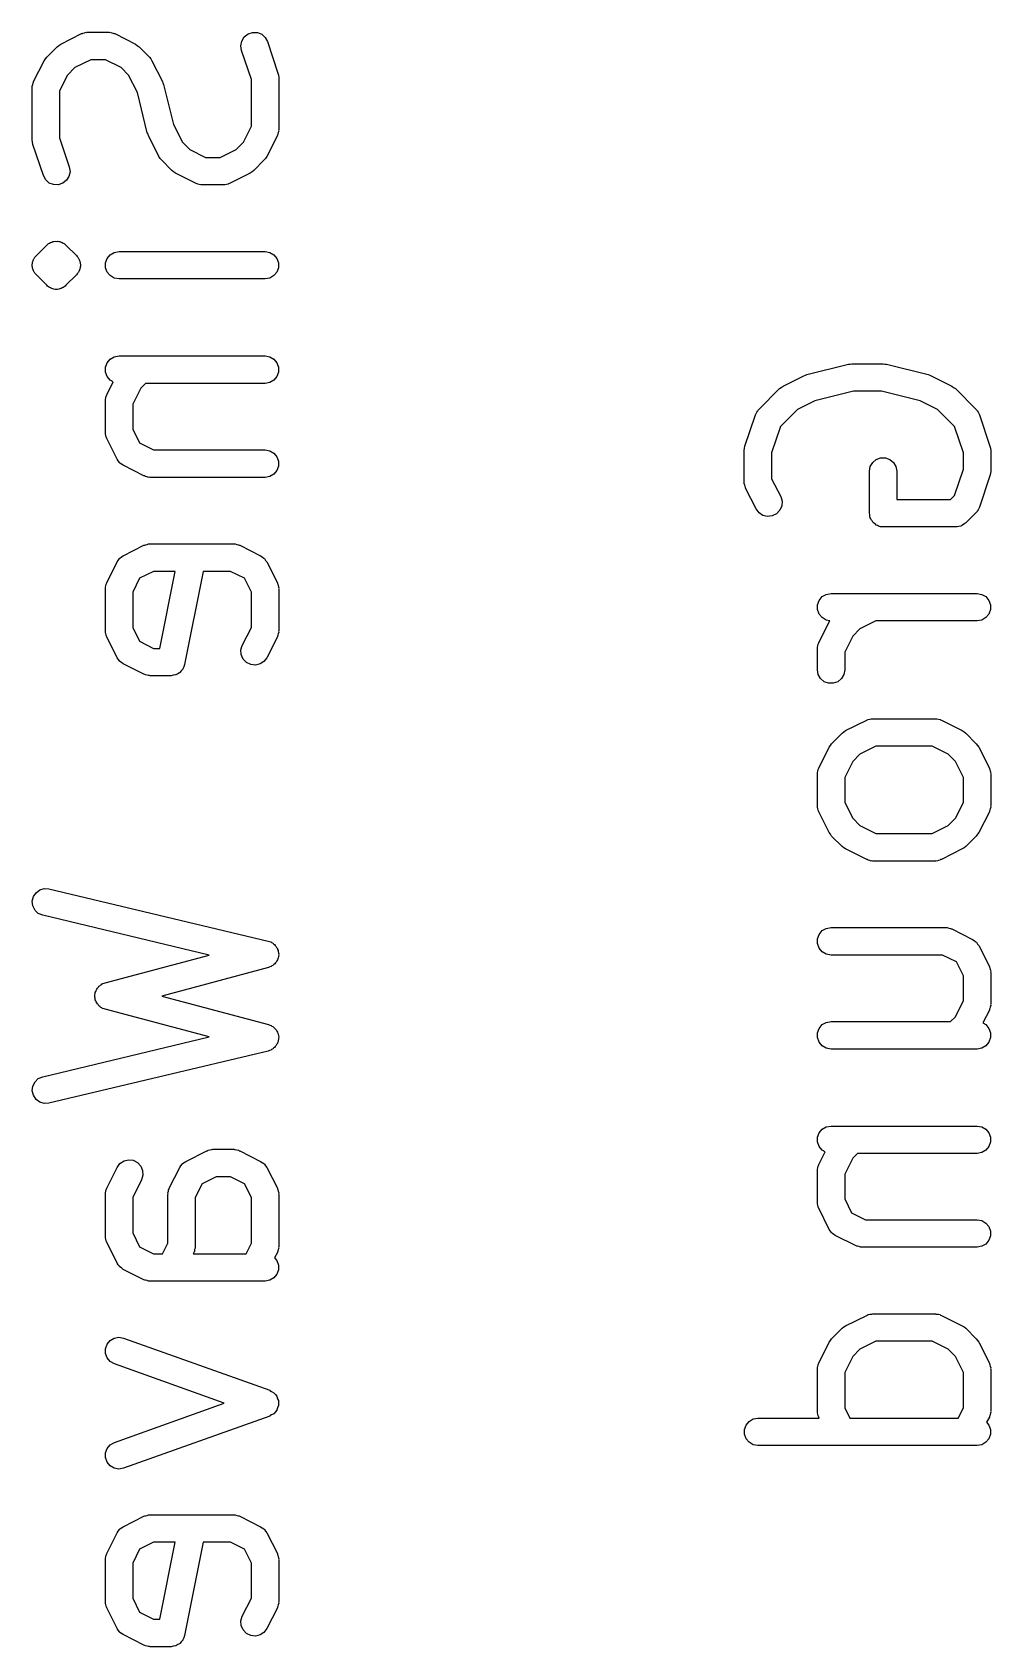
# Model space of a CAD drawing. Extents: x 91.3 to 189.8, y -113.5 to -60.4.
# Drawn here: x 146.31 to 149.81, y -106.46 to -100.57 of the extents above; entities that cross this region are included whole.
import ezdxf

# ---------------------------------------------------------------- set-up
doc = ezdxf.new("R2010")
doc.units = 0
doc.header["$MEASUREMENT"] = 0
doc.layers.add('BLACK', color=7, linetype='CONTINUOUS')

msp = doc.modelspace()

# ---------------------------------------------------------------- linework, layer by layer
at = {"layer": 'Black'}
for p, q in [((146.403, -100.622), (146.409, -100.617)), ((146.409, -100.617), (146.416, -100.612)), ((146.416, -100.612), (146.492, -100.574)), ((146.492, -100.574), (146.495, -100.574)), ((146.495, -100.574), (146.497, -100.572)), ((146.497, -100.572), (146.503, -100.571)), ((146.503, -100.571), (146.509, -100.569)), ((146.509, -100.569), (146.511, -100.57)), ((146.511, -100.57), (146.514, -100.569)), ((146.514, -100.569), (146.59, -100.569)), ((146.59, -100.569), (146.593, -100.57)), ((146.593, -100.57), (146.596, -100.569)), ((146.596, -100.569), (146.602, -100.571)), ((146.602, -100.571), (146.608, -100.572)), ((146.608, -100.572), (146.61, -100.574)), ((146.61, -100.574), (146.613, -100.574)), ((146.613, -100.574), (146.689, -100.612)), ((146.689, -100.612), (146.695, -100.617)), ((146.695, -100.617), (146.702, -100.622)), ((147.074, -100.618), (147.077, -100.601)), ((147.076, -100.635), (147.074, -100.618)), ((147.077, -100.601), (147.086, -100.586)), ((147.086, -100.586), (147.1, -100.575)), ((147.1, -100.575), (147.116, -100.57)), ((147.116, -100.57), (147.134, -100.57)), ((147.134, -100.57), (147.15, -100.576)), ((147.15, -100.576), (147.163, -100.588)), ((147.163, -100.588), (147.171, -100.603)), ((147.171, -100.603), (147.209, -100.718)), ((146.317, -100.749), (146.355, -100.673)), ((146.355, -100.673), (146.36, -100.666)), ((146.36, -100.666), (146.365, -100.66)), ((146.365, -100.66), (146.403, -100.622)), ((146.526, -100.669), (146.468, -100.698)), ((146.579, -100.669), (146.526, -100.669)), ((146.637, -100.698), (146.579, -100.669)), ((146.702, -100.622), (146.74, -100.66)), ((146.74, -100.66), (146.745, -100.666)), ((146.745, -100.666), (146.749, -100.673)), ((146.749, -100.673), (146.788, -100.749)), ((147.112, -100.741), (147.076, -100.635)), ((146.441, -100.725), (146.412, -100.783)), ((146.468, -100.698), (146.441, -100.725)), ((146.664, -100.725), (146.637, -100.698)), ((146.696, -100.789), (146.664, -100.725)), ((147.209, -100.718), (147.211, -100.725)), ((147.211, -100.725), (147.212, -100.733)), ((147.212, -100.733), (147.212, -100.924)), ((146.312, -100.766), (146.314, -100.76)), ((146.312, -100.769), (146.312, -100.766)), ((146.312, -100.771), (146.312, -100.769)), ((146.312, -100.962), (146.312, -100.771)), ((146.314, -100.76), (146.315, -100.754)), ((146.315, -100.754), (146.316, -100.752)), ((146.316, -100.752), (146.317, -100.749)), ((146.412, -100.783), (146.412, -100.954)), ((146.732, -100.936), (146.696, -100.789)), ((146.788, -100.749), (146.789, -100.754)), ((146.789, -100.754), (146.791, -100.759)), ((146.791, -100.759), (146.828, -100.906)), ((147.112, -100.912), (147.112, -100.741)), ((146.828, -100.906), (146.86, -100.97)), ((147.083, -100.97), (147.112, -100.912)), ((146.313, -100.97), (146.312, -100.962)), ((146.314, -100.978), (146.313, -100.97)), ((146.412, -100.954), (146.447, -101.06)), ((146.735, -100.941), (146.732, -100.936)), ((146.736, -100.946), (146.735, -100.941)), ((146.774, -101.022), (146.736, -100.946)), ((146.86, -100.97), (146.887, -100.997)), ((147.056, -100.997), (147.083, -100.97)), ((147.207, -100.946), (147.169, -101.022)), ((147.209, -100.941), (147.207, -100.943)), ((147.207, -100.943), (147.207, -100.946)), ((147.21, -100.935), (147.209, -100.941)), ((147.212, -100.93), (147.21, -100.935)), ((147.212, -100.924), (147.211, -100.927)), ((147.211, -100.927), (147.212, -100.93)), ((146.353, -101.092), (146.314, -100.978)), ((146.779, -101.029), (146.774, -101.022)), ((146.784, -101.035), (146.779, -101.029)), ((146.887, -100.997), (146.945, -101.026)), ((146.945, -101.026), (146.998, -101.026)), ((146.998, -101.026), (147.056, -100.997)), ((147.164, -101.029), (147.159, -101.035)), ((147.169, -101.022), (147.164, -101.029)), ((146.45, -101.078), (146.446, -101.095)), ((146.447, -101.06), (146.45, -101.078)), ((146.822, -101.073), (146.784, -101.035)), ((146.828, -101.078), (146.822, -101.073)), ((146.835, -101.083), (146.828, -101.078)), ((146.911, -101.121), (146.835, -101.083)), ((147.108, -101.083), (147.032, -101.121)), ((147.115, -101.078), (147.108, -101.083)), ((147.121, -101.073), (147.115, -101.078)), ((147.159, -101.035), (147.121, -101.073)), ((146.361, -101.107), (146.353, -101.092)), ((146.374, -101.119), (146.361, -101.107)), ((146.39, -101.125), (146.374, -101.119)), ((146.407, -101.126), (146.39, -101.125)), ((146.424, -101.12), (146.407, -101.126)), ((146.437, -101.109), (146.424, -101.12)), ((146.446, -101.095), (146.437, -101.109)), ((146.914, -101.122), (146.911, -101.121)), ((146.916, -101.123), (146.914, -101.122)), ((146.922, -101.124), (146.916, -101.123)), ((146.928, -101.126), (146.922, -101.124)), ((146.93, -101.126), (146.928, -101.126)), ((146.933, -101.126), (146.93, -101.126)), ((147.01, -101.126), (146.933, -101.126)), ((147.012, -101.126), (147.01, -101.126)), ((147.015, -101.126), (147.012, -101.126)), ((147.021, -101.124), (147.015, -101.126)), ((147.027, -101.123), (147.021, -101.124)), ((147.029, -101.122), (147.027, -101.123)), ((147.032, -101.121), (147.029, -101.122)), ((146.324, -101.387), (146.327, -101.384)), ((146.327, -101.384), (146.365, -101.346)), ((146.365, -101.346), (146.368, -101.343)), ((146.368, -101.343), (146.371, -101.34)), ((146.371, -101.34), (146.375, -101.338)), ((146.375, -101.338), (146.379, -101.336)), ((146.379, -101.336), (146.383, -101.335)), ((146.383, -101.335), (146.387, -101.333)), ((146.387, -101.333), (146.391, -101.332)), ((146.391, -101.332), (146.396, -101.331)), ((146.396, -101.331), (146.4, -101.332)), ((146.4, -101.332), (146.404, -101.331)), ((146.404, -101.331), (146.409, -101.332)), ((146.409, -101.332), (146.413, -101.333)), ((146.413, -101.333), (146.417, -101.335)), ((146.417, -101.335), (146.421, -101.336)), ((146.421, -101.336), (146.425, -101.338)), ((146.425, -101.338), (146.429, -101.34)), ((146.429, -101.34), (146.432, -101.343)), ((146.432, -101.343), (146.435, -101.346)), ((146.435, -101.346), (146.473, -101.384)), ((146.473, -101.384), (146.476, -101.387)), ((146.585, -101.394), (146.596, -101.381)), ((146.596, -101.381), (146.611, -101.372)), ((146.611, -101.372), (146.629, -101.369)), ((146.629, -101.369), (147.162, -101.369)), ((147.162, -101.369), (147.179, -101.372)), ((147.179, -101.372), (147.194, -101.381)), ((147.194, -101.381), (147.205, -101.394)), ((146.312, -101.415), (146.313, -101.413)), ((146.312, -101.419), (146.312, -101.415)), ((146.312, -101.423), (146.312, -101.419)), ((146.313, -101.426), (146.312, -101.423)), ((146.313, -101.408), (146.314, -101.406)), ((146.313, -101.41), (146.313, -101.408)), ((146.313, -101.413), (146.313, -101.41)), ((146.313, -101.428), (146.313, -101.426)), ((146.313, -101.43), (146.313, -101.428)), ((146.314, -101.432), (146.313, -101.43)), ((146.314, -101.406), (146.315, -101.402)), ((146.315, -101.436), (146.314, -101.432)), ((146.315, -101.402), (146.317, -101.398)), ((146.317, -101.44), (146.315, -101.436)), ((146.317, -101.398), (146.318, -101.396)), ((146.318, -101.442), (146.317, -101.44)), ((146.318, -101.396), (146.319, -101.394)), ((146.319, -101.444), (146.318, -101.442)), ((146.319, -101.394), (146.32, -101.392)), ((146.32, -101.392), (146.321, -101.39)), ((146.321, -101.39), (146.324, -101.387)), ((146.476, -101.387), (146.479, -101.39)), ((146.479, -101.39), (146.48, -101.392)), ((146.48, -101.392), (146.481, -101.394)), ((146.481, -101.394), (146.482, -101.396)), ((146.482, -101.442), (146.481, -101.444)), ((146.482, -101.396), (146.483, -101.398)), ((146.483, -101.44), (146.482, -101.442)), ((146.483, -101.398), (146.485, -101.402)), ((146.485, -101.436), (146.483, -101.44)), ((146.485, -101.402), (146.486, -101.406)), ((146.486, -101.432), (146.485, -101.436)), ((146.486, -101.406), (146.487, -101.408)), ((146.487, -101.43), (146.486, -101.432)), ((146.487, -101.408), (146.487, -101.41)), ((146.487, -101.41), (146.487, -101.413)), ((146.487, -101.413), (146.488, -101.415)), ((146.488, -101.423), (146.487, -101.426)), ((146.487, -101.426), (146.487, -101.428)), ((146.487, -101.428), (146.487, -101.43)), ((146.488, -101.415), (146.488, -101.419)), ((146.488, -101.419), (146.488, -101.423)), ((146.579, -101.41), (146.585, -101.394)), ((146.579, -101.428), (146.579, -101.41)), ((146.585, -101.444), (146.579, -101.428)), ((147.205, -101.394), (147.211, -101.41)), ((147.211, -101.428), (147.205, -101.444)), ((147.211, -101.41), (147.211, -101.428)), ((146.32, -101.446), (146.319, -101.444)), ((146.321, -101.448), (146.32, -101.446)), ((146.324, -101.451), (146.321, -101.448)), ((146.327, -101.454), (146.324, -101.451)), ((146.365, -101.492), (146.327, -101.454)), ((146.368, -101.495), (146.365, -101.492)), ((146.371, -101.498), (146.368, -101.495)), ((146.375, -101.5), (146.371, -101.498)), ((146.379, -101.502), (146.375, -101.5)), ((146.425, -101.5), (146.421, -101.502)), ((146.429, -101.498), (146.425, -101.5)), ((146.432, -101.495), (146.429, -101.498)), ((146.435, -101.492), (146.432, -101.495)), ((146.473, -101.454), (146.435, -101.492)), ((146.476, -101.451), (146.473, -101.454)), ((146.479, -101.448), (146.476, -101.451)), ((146.48, -101.446), (146.479, -101.448)), ((146.481, -101.444), (146.48, -101.446)), ((146.596, -101.457), (146.585, -101.444)), ((146.611, -101.466), (146.596, -101.457)), ((146.629, -101.469), (146.611, -101.466)), ((147.162, -101.469), (146.629, -101.469)), ((147.179, -101.466), (147.162, -101.469)), ((147.194, -101.457), (147.179, -101.466)), ((147.205, -101.444), (147.194, -101.457)), ((146.383, -101.504), (146.379, -101.502)), ((146.387, -101.505), (146.383, -101.504)), ((146.391, -101.506), (146.387, -101.505)), ((146.396, -101.507), (146.391, -101.506)), ((146.4, -101.507), (146.396, -101.507)), ((146.404, -101.507), (146.4, -101.507)), ((146.409, -101.506), (146.404, -101.507)), ((146.413, -101.505), (146.409, -101.506)), ((146.417, -101.504), (146.413, -101.505)), ((146.421, -101.502), (146.417, -101.504)), ((146.579, -101.791), (146.585, -101.775)), ((146.579, -101.809), (146.579, -101.791)), ((146.585, -101.775), (146.596, -101.762)), ((146.596, -101.762), (146.611, -101.753)), ((146.611, -101.753), (146.629, -101.75)), ((146.629, -101.75), (147.162, -101.75)), ((147.162, -101.75), (147.179, -101.753)), ((147.179, -101.753), (147.194, -101.762)), ((147.194, -101.762), (147.205, -101.775)), ((147.205, -101.775), (147.211, -101.791)), ((147.211, -101.791), (147.211, -101.809)), ((149.14, -101.818), (149.293, -101.78)), ((149.293, -101.78), (149.299, -101.78)), ((149.299, -101.78), (149.305, -101.779)), ((149.305, -101.779), (149.419, -101.779)), ((149.419, -101.779), (149.425, -101.78)), ((149.425, -101.78), (149.431, -101.78)), ((149.431, -101.78), (149.584, -101.818)), ((146.585, -101.825), (146.579, -101.809)), ((146.584, -101.892), (146.607, -101.845)), ((146.596, -101.838), (146.585, -101.825)), ((146.607, -101.845), (146.596, -101.838)), ((146.725, -101.85), (146.708, -101.868)), ((147.162, -101.85), (146.725, -101.85)), ((147.179, -101.847), (147.162, -101.85)), ((147.194, -101.838), (147.179, -101.847)), ((147.205, -101.825), (147.194, -101.838)), ((147.211, -101.809), (147.205, -101.825)), ((149.054, -101.86), (149.13, -101.822)), ((149.13, -101.822), (149.135, -101.82)), ((149.135, -101.82), (149.14, -101.818)), ((149.584, -101.818), (149.589, -101.82)), ((149.589, -101.82), (149.594, -101.822)), ((149.594, -101.822), (149.67, -101.86)), ((146.579, -101.909), (146.581, -101.903)), ((146.579, -101.911), (146.579, -101.909)), ((146.579, -101.914), (146.579, -101.911)), ((146.579, -102.029), (146.579, -101.914)), ((146.581, -101.903), (146.582, -101.897)), ((146.582, -101.897), (146.583, -101.895)), ((146.583, -101.895), (146.584, -101.892)), ((146.708, -101.868), (146.679, -101.926)), ((148.965, -101.946), (149.041, -101.869)), ((149.041, -101.869), (149.047, -101.865)), ((149.047, -101.865), (149.054, -101.86)), ((149.17, -101.914), (149.106, -101.946)), ((149.311, -101.879), (149.17, -101.914)), ((149.413, -101.879), (149.311, -101.879)), ((149.554, -101.914), (149.413, -101.879)), ((149.618, -101.946), (149.554, -101.914)), ((149.67, -101.86), (149.676, -101.865)), ((149.676, -101.865), (149.683, -101.869)), ((149.683, -101.869), (149.759, -101.946)), ((146.679, -101.926), (146.679, -102.017)), ((148.914, -102.079), (148.953, -101.965)), ((148.953, -101.965), (148.954, -101.963)), ((148.954, -101.963), (148.955, -101.96)), ((148.955, -101.96), (148.958, -101.955)), ((148.958, -101.955), (148.961, -101.95)), ((148.961, -101.95), (148.963, -101.948)), ((148.963, -101.948), (148.965, -101.946)), ((149.106, -101.946), (149.044, -102.008)), ((149.68, -102.008), (149.618, -101.946)), ((149.759, -101.946), (149.761, -101.948)), ((149.761, -101.948), (149.763, -101.95)), ((149.763, -101.95), (149.766, -101.955)), ((149.766, -101.955), (149.769, -101.96)), ((149.769, -101.96), (149.77, -101.963)), ((149.77, -101.963), (149.771, -101.965)), ((149.771, -101.965), (149.809, -102.079)), ((146.579, -102.031), (146.579, -102.029)), ((146.579, -102.034), (146.579, -102.031)), ((146.679, -102.017), (146.704, -102.067)), ((149.044, -102.008), (149.012, -102.103)), ((149.712, -102.103), (149.68, -102.008)), ((146.581, -102.04), (146.579, -102.034)), ((146.582, -102.046), (146.581, -102.04)), ((146.583, -102.048), (146.582, -102.046)), ((146.584, -102.051), (146.583, -102.048)), ((146.622, -102.127), (146.584, -102.051)), ((146.704, -102.067), (146.755, -102.093)), ((148.912, -102.095), (148.913, -102.087)), ((148.913, -102.087), (148.914, -102.079)), ((149.809, -102.079), (149.811, -102.087)), ((149.811, -102.087), (149.812, -102.095)), ((146.626, -102.133), (146.622, -102.127)), ((146.63, -102.139), (146.626, -102.133)), ((146.631, -102.14), (146.63, -102.139)), ((146.632, -102.141), (146.631, -102.14)), ((146.638, -102.145), (146.632, -102.141)), ((146.644, -102.149), (146.638, -102.145)), ((146.72, -102.188), (146.644, -102.149)), ((146.755, -102.093), (147.162, -102.093)), ((147.162, -102.093), (147.179, -102.096)), ((147.179, -102.096), (147.194, -102.105)), ((147.194, -102.105), (147.205, -102.118)), ((147.205, -102.118), (147.211, -102.134)), ((147.211, -102.134), (147.211, -102.152)), ((148.912, -102.21), (148.912, -102.095)), ((149.012, -102.103), (149.012, -102.198)), ((149.372, -102.154), (149.381, -102.139)), ((149.381, -102.139), (149.394, -102.128)), ((149.394, -102.128), (149.41, -102.122)), ((149.41, -102.122), (149.428, -102.122)), ((149.428, -102.122), (149.444, -102.128)), ((149.444, -102.128), (149.457, -102.139)), ((149.457, -102.139), (149.466, -102.154)), ((149.712, -102.163), (149.712, -102.103)), ((149.812, -102.095), (149.812, -102.171)), ((146.723, -102.188), (146.72, -102.188)), ((146.726, -102.19), (146.723, -102.188)), ((146.732, -102.191), (146.726, -102.19)), ((146.737, -102.193), (146.732, -102.191)), ((146.74, -102.192), (146.737, -102.193)), ((146.743, -102.193), (146.74, -102.192)), ((147.162, -102.193), (146.743, -102.193)), ((147.179, -102.19), (147.162, -102.193)), ((147.194, -102.181), (147.179, -102.19)), ((147.205, -102.168), (147.194, -102.181)), ((147.211, -102.152), (147.205, -102.168)), ((149.012, -102.198), (149.045, -102.263)), ((149.369, -102.171), (149.372, -102.154)), ((149.369, -102.324), (149.369, -102.171)), ((149.466, -102.154), (149.469, -102.171)), ((149.469, -102.171), (149.469, -102.274)), ((149.68, -102.259), (149.712, -102.163)), ((149.809, -102.187), (149.771, -102.302)), ((149.811, -102.179), (149.809, -102.187)), ((149.812, -102.171), (149.811, -102.179)), ((148.912, -102.212), (148.912, -102.21)), ((148.912, -102.215), (148.912, -102.212)), ((148.914, -102.221), (148.912, -102.215)), ((148.915, -102.227), (148.914, -102.221)), ((148.916, -102.229), (148.915, -102.227)), ((148.917, -102.232), (148.916, -102.229)), ((148.955, -102.308), (148.917, -102.232)), ((149.045, -102.263), (149.05, -102.28)), ((149.665, -102.274), (149.68, -102.259)), ((148.966, -102.322), (148.955, -102.308)), ((148.98, -102.332), (148.966, -102.322)), ((149.03, -102.326), (149.014, -102.334)), ((149.042, -102.313), (149.03, -102.326)), ((149.049, -102.297), (149.042, -102.313)), ((149.05, -102.28), (149.049, -102.297)), ((149.37, -102.328), (149.369, -102.324)), ((149.469, -102.274), (149.665, -102.274)), ((149.759, -102.321), (149.721, -102.359)), ((149.761, -102.319), (149.759, -102.321)), ((149.763, -102.317), (149.761, -102.319)), ((149.766, -102.312), (149.763, -102.317)), ((149.769, -102.307), (149.766, -102.312)), ((149.77, -102.304), (149.769, -102.307)), ((149.771, -102.302), (149.77, -102.304)), ((148.997, -102.336), (148.98, -102.332)), ((149.014, -102.334), (148.997, -102.336)), ((149.37, -102.332), (149.37, -102.328)), ((149.371, -102.337), (149.37, -102.332)), ((149.372, -102.341), (149.371, -102.337)), ((149.374, -102.345), (149.372, -102.341)), ((149.376, -102.349), (149.374, -102.345)), ((149.379, -102.352), (149.376, -102.349)), ((149.381, -102.356), (149.379, -102.352)), ((149.384, -102.359), (149.381, -102.356)), ((149.387, -102.362), (149.384, -102.359)), ((149.391, -102.364), (149.387, -102.362)), ((149.394, -102.367), (149.391, -102.364)), ((149.398, -102.369), (149.394, -102.367)), ((149.402, -102.371), (149.398, -102.369)), ((149.406, -102.372), (149.402, -102.371)), ((149.41, -102.373), (149.406, -102.372)), ((149.415, -102.373), (149.41, -102.373)), ((149.419, -102.374), (149.415, -102.373)), ((149.686, -102.374), (149.419, -102.374)), ((149.688, -102.373), (149.686, -102.374)), ((149.69, -102.374), (149.688, -102.373)), ((149.696, -102.372), (149.69, -102.374)), ((149.703, -102.371), (149.696, -102.372)), ((149.705, -102.37), (149.703, -102.371)), ((149.707, -102.369), (149.705, -102.37)), ((149.712, -102.365), (149.707, -102.369)), ((149.718, -102.362), (149.712, -102.365)), ((149.719, -102.36), (149.718, -102.362)), ((149.721, -102.359), (149.719, -102.36)), ((146.644, -102.479), (146.72, -102.441)), ((146.72, -102.441), (146.723, -102.44)), ((146.723, -102.44), (146.726, -102.439)), ((146.726, -102.439), (146.732, -102.438)), ((146.732, -102.438), (146.737, -102.436)), ((146.737, -102.436), (146.74, -102.436)), ((146.74, -102.436), (146.743, -102.436)), ((146.743, -102.436), (147.048, -102.436)), ((147.048, -102.436), (147.05, -102.436)), ((147.05, -102.436), (147.053, -102.436)), ((147.053, -102.436), (147.059, -102.438)), ((147.059, -102.438), (147.065, -102.439)), ((147.065, -102.439), (147.067, -102.44)), ((147.067, -102.44), (147.07, -102.441)), ((147.07, -102.441), (147.146, -102.479)), ((146.584, -102.578), (146.622, -102.501)), ((146.622, -102.501), (146.626, -102.496)), ((146.626, -102.496), (146.63, -102.489)), ((146.63, -102.489), (146.631, -102.489)), ((146.631, -102.489), (146.632, -102.488)), ((146.632, -102.488), (146.638, -102.483)), ((146.638, -102.483), (146.644, -102.479)), ((147.146, -102.479), (147.152, -102.483)), ((147.152, -102.483), (147.158, -102.488)), ((147.158, -102.488), (147.159, -102.489)), ((147.159, -102.489), (147.16, -102.489)), ((147.16, -102.489), (147.164, -102.496)), ((147.164, -102.496), (147.169, -102.501)), ((147.169, -102.501), (147.207, -102.578)), ((146.704, -102.561), (146.679, -102.612)), ((146.755, -102.536), (146.704, -102.561)), ((146.834, -102.536), (146.755, -102.536)), ((146.778, -102.817), (146.834, -102.536)), ((146.936, -102.536), (146.868, -102.876)), ((147.036, -102.536), (146.936, -102.536)), ((147.087, -102.561), (147.036, -102.536)), ((147.112, -102.612), (147.087, -102.561)), ((146.579, -102.594), (146.581, -102.589)), ((146.579, -102.597), (146.579, -102.594)), ((146.579, -102.6), (146.579, -102.597)), ((146.579, -102.752), (146.579, -102.6)), ((146.581, -102.589), (146.582, -102.583)), ((146.582, -102.583), (146.583, -102.58)), ((146.583, -102.58), (146.584, -102.578)), ((146.679, -102.612), (146.679, -102.741)), ((147.112, -102.741), (147.112, -102.612)), ((147.207, -102.578), (147.207, -102.58)), ((147.207, -102.58), (147.209, -102.583)), ((147.209, -102.583), (147.21, -102.589)), ((147.21, -102.589), (147.212, -102.594)), ((147.212, -102.594), (147.211, -102.597)), ((147.211, -102.597), (147.212, -102.6)), ((147.212, -102.6), (147.212, -102.752)), ((149.196, -102.628), (149.211, -102.62)), ((149.211, -102.62), (149.229, -102.617)), ((149.229, -102.617), (149.762, -102.617)), ((149.762, -102.617), (149.779, -102.62)), ((149.779, -102.62), (149.794, -102.628)), ((149.179, -102.658), (149.185, -102.642)), ((149.179, -102.675), (149.179, -102.658)), ((149.185, -102.692), (149.179, -102.675)), ((149.185, -102.642), (149.196, -102.628)), ((149.794, -102.628), (149.805, -102.642)), ((149.805, -102.642), (149.811, -102.658)), ((149.811, -102.675), (149.805, -102.692)), ((149.811, -102.658), (149.811, -102.675)), ((149.184, -102.797), (149.222, -102.72)), ((149.196, -102.705), (149.185, -102.692)), ((149.211, -102.714), (149.196, -102.705)), ((149.225, -102.716), (149.211, -102.714)), ((149.222, -102.72), (149.225, -102.716)), ((149.393, -102.717), (149.334, -102.746)), ((149.762, -102.717), (149.393, -102.717)), ((149.779, -102.714), (149.762, -102.717)), ((149.794, -102.705), (149.779, -102.714)), ((149.805, -102.692), (149.794, -102.705)), ((146.579, -102.755), (146.579, -102.752)), ((146.579, -102.758), (146.579, -102.755)), ((146.581, -102.764), (146.579, -102.758)), ((146.582, -102.769), (146.581, -102.764)), ((146.583, -102.772), (146.582, -102.769)), ((146.584, -102.775), (146.583, -102.772)), ((146.622, -102.851), (146.584, -102.775)), ((146.679, -102.741), (146.704, -102.791)), ((146.704, -102.791), (146.755, -102.817)), ((147.079, -102.806), (147.112, -102.741)), ((147.207, -102.775), (147.169, -102.851)), ((147.209, -102.769), (147.207, -102.772)), ((147.207, -102.772), (147.207, -102.775)), ((147.21, -102.764), (147.209, -102.769)), ((147.212, -102.758), (147.21, -102.764)), ((147.212, -102.752), (147.211, -102.755)), ((147.211, -102.755), (147.212, -102.758)), ((149.183, -102.799), (149.184, -102.797)), ((149.308, -102.772), (149.279, -102.831)), ((149.334, -102.746), (149.308, -102.772)), ((146.626, -102.857), (146.622, -102.851)), ((146.755, -102.817), (146.778, -102.817)), ((147.074, -102.823), (147.079, -102.806)), ((147.075, -102.84), (147.074, -102.823)), ((147.082, -102.856), (147.075, -102.84)), ((147.094, -102.869), (147.082, -102.856)), ((147.169, -102.851), (147.158, -102.865)), ((149.179, -102.813), (149.181, -102.808)), ((149.179, -102.816), (149.179, -102.813)), ((149.179, -102.819), (149.179, -102.816)), ((149.179, -102.895), (149.179, -102.819)), ((149.181, -102.808), (149.182, -102.802)), ((149.182, -102.802), (149.183, -102.799)), ((149.279, -102.831), (149.279, -102.895)), ((146.63, -102.863), (146.626, -102.857)), ((146.631, -102.864), (146.63, -102.863)), ((146.632, -102.865), (146.631, -102.864)), ((146.638, -102.869), (146.632, -102.865)), ((146.644, -102.873), (146.638, -102.869)), ((146.72, -102.911), (146.644, -102.873)), ((146.723, -102.912), (146.72, -102.911)), ((146.726, -102.914), (146.723, -102.912)), ((146.732, -102.915), (146.726, -102.914)), ((146.737, -102.916), (146.732, -102.915)), ((146.827, -102.915), (146.819, -102.917)), ((146.835, -102.914), (146.827, -102.915)), ((146.836, -102.914), (146.835, -102.914)), ((146.843, -102.91), (146.836, -102.914)), ((146.836, -102.914), (146.836, -102.914)), ((146.85, -102.906), (146.843, -102.91)), ((146.851, -102.905), (146.85, -102.906)), ((146.856, -102.899), (146.851, -102.905)), ((146.851, -102.905), (146.851, -102.905)), ((146.862, -102.893), (146.856, -102.899)), ((146.865, -102.884), (146.862, -102.892)), ((146.862, -102.892), (146.862, -102.892)), ((146.862, -102.892), (146.862, -102.893)), ((146.868, -102.876), (146.865, -102.884)), ((147.11, -102.876), (147.094, -102.869)), ((147.127, -102.878), (147.11, -102.876)), ((147.144, -102.874), (147.127, -102.878)), ((147.158, -102.865), (147.144, -102.874)), ((149.182, -102.912), (149.179, -102.895)), ((149.19, -102.927), (149.182, -102.912)), ((149.276, -102.912), (149.267, -102.927)), ((149.279, -102.895), (149.276, -102.912)), ((146.74, -102.916), (146.737, -102.916)), ((146.743, -102.917), (146.74, -102.916)), ((146.819, -102.917), (146.743, -102.917)), ((149.204, -102.939), (149.19, -102.927)), ((149.22, -102.944), (149.204, -102.939)), ((149.237, -102.944), (149.22, -102.944)), ((149.254, -102.939), (149.237, -102.944)), ((149.267, -102.927), (149.254, -102.939)), ((149.282, -103.117), (149.359, -103.079)), ((149.359, -103.079), (149.361, -103.078)), ((149.361, -103.078), (149.364, -103.077)), ((149.364, -103.077), (149.37, -103.076)), ((149.37, -103.076), (149.375, -103.074)), ((149.375, -103.074), (149.378, -103.074)), ((149.378, -103.074), (149.381, -103.074)), ((149.381, -103.074), (149.61, -103.074)), ((149.61, -103.074), (149.612, -103.074)), ((149.612, -103.074), (149.615, -103.074)), ((149.615, -103.074), (149.621, -103.076)), ((149.621, -103.076), (149.627, -103.077)), ((149.627, -103.077), (149.629, -103.078)), ((149.629, -103.078), (149.632, -103.079)), ((149.632, -103.079), (149.708, -103.117)), ((149.231, -103.165), (149.269, -103.127)), ((149.269, -103.127), (149.276, -103.122)), ((149.276, -103.122), (149.282, -103.117)), ((149.708, -103.117), (149.715, -103.122)), ((149.715, -103.122), (149.721, -103.127)), ((149.721, -103.127), (149.759, -103.165)), ((149.184, -103.254), (149.222, -103.178)), ((149.222, -103.178), (149.227, -103.171)), ((149.227, -103.171), (149.231, -103.165)), ((149.334, -103.203), (149.308, -103.23)), ((149.393, -103.174), (149.334, -103.203)), ((149.598, -103.174), (149.393, -103.174)), ((149.656, -103.203), (149.598, -103.174)), ((149.683, -103.23), (149.656, -103.203)), ((149.759, -103.165), (149.764, -103.171)), ((149.764, -103.171), (149.769, -103.178)), ((149.769, -103.178), (149.807, -103.254)), ((149.179, -103.27), (149.181, -103.265)), ((149.181, -103.265), (149.182, -103.259)), ((149.182, -103.259), (149.183, -103.257)), ((149.183, -103.257), (149.184, -103.254)), ((149.308, -103.23), (149.279, -103.288)), ((149.712, -103.288), (149.683, -103.23)), ((149.807, -103.254), (149.807, -103.257)), ((149.807, -103.257), (149.809, -103.259)), ((149.809, -103.259), (149.81, -103.265)), ((149.81, -103.265), (149.812, -103.27)), ((149.179, -103.273), (149.179, -103.27)), ((149.179, -103.276), (149.179, -103.273)), ((149.179, -103.39), (149.179, -103.276)), ((149.279, -103.288), (149.279, -103.379)), ((149.712, -103.379), (149.712, -103.288)), ((149.812, -103.27), (149.811, -103.273)), ((149.811, -103.273), (149.812, -103.276)), ((149.812, -103.276), (149.812, -103.39)), ((149.279, -103.379), (149.308, -103.437)), ((149.683, -103.437), (149.712, -103.379)), ((149.179, -103.393), (149.179, -103.39)), ((149.179, -103.396), (149.179, -103.393)), ((149.181, -103.402), (149.179, -103.396)), ((149.182, -103.408), (149.181, -103.402)), ((149.183, -103.41), (149.182, -103.408)), ((149.184, -103.413), (149.183, -103.41)), ((149.222, -103.489), (149.184, -103.413)), ((149.308, -103.437), (149.334, -103.464)), ((149.656, -103.464), (149.683, -103.437)), ((149.807, -103.413), (149.769, -103.489)), ((149.809, -103.408), (149.807, -103.41)), ((149.807, -103.41), (149.807, -103.413)), ((149.81, -103.402), (149.809, -103.408)), ((149.812, -103.396), (149.81, -103.402)), ((149.812, -103.39), (149.811, -103.393)), ((149.811, -103.393), (149.812, -103.396)), ((149.227, -103.495), (149.222, -103.489)), ((149.231, -103.502), (149.227, -103.495)), ((149.269, -103.54), (149.231, -103.502)), ((149.334, -103.464), (149.393, -103.493)), ((149.393, -103.493), (149.598, -103.493)), ((149.598, -103.493), (149.656, -103.464)), ((149.759, -103.502), (149.721, -103.54)), ((149.764, -103.495), (149.759, -103.502)), ((149.769, -103.489), (149.764, -103.495)), ((149.276, -103.545), (149.269, -103.54)), ((149.282, -103.549), (149.276, -103.545)), ((149.359, -103.588), (149.282, -103.549)), ((149.708, -103.549), (149.632, -103.588)), ((149.715, -103.545), (149.708, -103.549)), ((149.721, -103.54), (149.715, -103.545)), ((149.361, -103.588), (149.359, -103.588)), ((149.364, -103.59), (149.361, -103.588)), ((149.37, -103.591), (149.364, -103.59)), ((149.375, -103.593), (149.37, -103.591)), ((149.378, -103.592), (149.375, -103.593)), ((149.381, -103.593), (149.378, -103.592)), ((149.61, -103.593), (149.381, -103.593)), ((149.612, -103.592), (149.61, -103.593)), ((149.615, -103.593), (149.612, -103.592)), ((149.621, -103.591), (149.615, -103.593)), ((149.627, -103.59), (149.621, -103.591)), ((149.629, -103.588), (149.627, -103.59)), ((149.632, -103.588), (149.629, -103.588)), ((146.312, -103.74), (146.316, -103.723)), ((146.314, -103.757), (146.312, -103.74)), ((146.316, -103.723), (146.326, -103.709)), ((146.326, -103.709), (146.34, -103.698)), ((146.34, -103.698), (146.356, -103.693)), ((146.356, -103.693), (146.373, -103.694)), ((146.373, -103.694), (147.173, -103.885)), ((146.322, -103.773), (146.314, -103.757)), ((146.334, -103.785), (146.322, -103.773)), ((146.35, -103.791), (146.334, -103.785)), ((146.958, -103.936), (146.35, -103.791)), ((149.185, -103.861), (149.196, -103.847)), ((149.196, -103.847), (149.211, -103.839)), ((149.211, -103.839), (149.229, -103.836)), ((149.229, -103.836), (149.648, -103.836)), ((149.648, -103.836), (149.65, -103.836)), ((149.65, -103.836), (149.653, -103.836)), ((149.653, -103.836), (149.659, -103.838)), ((149.659, -103.838), (149.665, -103.839)), ((149.665, -103.839), (149.667, -103.84)), ((149.667, -103.84), (149.67, -103.841)), ((149.67, -103.841), (149.746, -103.879)), ((147.173, -103.885), (147.178, -103.887)), ((147.178, -103.887), (147.183, -103.888)), ((147.183, -103.888), (147.186, -103.89)), ((147.186, -103.89), (147.189, -103.892)), ((147.189, -103.892), (147.193, -103.895)), ((147.193, -103.895), (147.197, -103.898)), ((147.197, -103.898), (147.199, -103.901)), ((147.199, -103.901), (147.202, -103.904)), ((147.202, -103.904), (147.204, -103.908)), ((147.204, -103.908), (147.207, -103.912)), ((147.207, -103.912), (147.208, -103.916)), ((147.208, -103.916), (147.21, -103.919)), ((149.179, -103.877), (149.185, -103.861)), ((149.179, -103.894), (149.179, -103.877)), ((149.185, -103.911), (149.179, -103.894)), ((149.196, -103.924), (149.185, -103.911)), ((149.746, -103.879), (149.752, -103.883)), ((149.752, -103.883), (149.758, -103.888)), ((149.758, -103.888), (149.759, -103.889)), ((149.759, -103.889), (149.76, -103.889)), ((149.76, -103.889), (149.764, -103.896)), ((149.764, -103.896), (149.769, -103.901)), ((149.769, -103.901), (149.807, -103.978)), ((146.578, -104.037), (146.958, -103.936)), ((147.187, -103.976), (147.184, -103.978)), ((147.191, -103.974), (147.187, -103.976)), ((147.194, -103.971), (147.191, -103.974)), ((147.198, -103.968), (147.194, -103.971)), ((147.2, -103.965), (147.198, -103.968)), ((147.203, -103.962), (147.2, -103.965)), ((147.205, -103.957), (147.203, -103.962)), ((147.208, -103.953), (147.205, -103.957)), ((147.209, -103.95), (147.208, -103.953)), ((147.21, -103.946), (147.209, -103.95)), ((147.21, -103.919), (147.21, -103.924)), ((147.21, -103.924), (147.212, -103.929)), ((147.211, -103.941), (147.21, -103.946)), ((147.212, -103.929), (147.211, -103.933)), ((147.211, -103.933), (147.212, -103.936)), ((147.212, -103.936), (147.211, -103.941)), ((149.211, -103.933), (149.196, -103.924)), ((149.229, -103.936), (149.211, -103.933)), ((149.636, -103.936), (149.229, -103.936)), ((149.687, -103.961), (149.636, -103.936)), ((149.712, -104.012), (149.687, -103.961)), ((147.175, -103.982), (146.785, -104.086)), ((147.179, -103.979), (147.175, -103.982)), ((147.184, -103.978), (147.179, -103.979)), ((149.712, -104.102), (149.712, -104.012)), ((149.807, -103.978), (149.807, -103.98)), ((149.807, -103.98), (149.809, -103.983)), ((149.809, -103.983), (149.81, -103.989)), ((149.81, -103.989), (149.812, -103.994)), ((149.812, -103.994), (149.811, -103.997)), ((149.811, -103.997), (149.812, -104)), ((149.812, -104), (149.812, -104.114)), ((146.541, -104.081), (146.542, -104.077)), ((146.541, -104.086), (146.541, -104.081)), ((146.541, -104.09), (146.541, -104.086)), ((146.542, -104.094), (146.541, -104.09)), ((146.542, -104.073), (146.544, -104.069)), ((146.542, -104.077), (146.542, -104.073)), ((146.544, -104.069), (146.545, -104.065)), ((146.545, -104.065), (146.548, -104.061)), ((146.548, -104.061), (146.55, -104.057)), ((146.55, -104.057), (146.553, -104.054)), ((146.553, -104.054), (146.555, -104.05)), ((146.555, -104.05), (146.559, -104.048)), ((146.559, -104.048), (146.562, -104.045)), ((146.562, -104.045), (146.566, -104.043)), ((146.566, -104.043), (146.569, -104.04)), ((146.569, -104.04), (146.574, -104.039)), ((146.574, -104.039), (146.578, -104.037)), ((146.785, -104.086), (147.175, -104.19)), ((146.542, -104.099), (146.542, -104.094)), ((146.544, -104.103), (146.542, -104.099)), ((146.545, -104.107), (146.544, -104.103)), ((146.548, -104.11), (146.545, -104.107)), ((146.55, -104.114), (146.548, -104.11)), ((146.553, -104.117), (146.55, -104.114)), ((146.555, -104.121), (146.553, -104.117)), ((146.559, -104.124), (146.555, -104.121)), ((146.562, -104.127), (146.559, -104.124)), ((146.566, -104.129), (146.562, -104.127)), ((146.569, -104.131), (146.566, -104.129)), ((146.574, -104.132), (146.569, -104.131)), ((146.578, -104.134), (146.574, -104.132)), ((146.958, -104.235), (146.578, -104.134)), ((149.683, -104.161), (149.712, -104.102)), ((149.807, -104.137), (149.783, -104.184)), ((149.809, -104.131), (149.807, -104.134)), ((149.807, -104.134), (149.807, -104.137)), ((149.81, -104.126), (149.809, -104.131)), ((149.812, -104.12), (149.81, -104.126)), ((149.812, -104.114), (149.811, -104.117)), ((149.811, -104.117), (149.812, -104.12)), ((147.175, -104.19), (147.179, -104.192)), ((147.179, -104.192), (147.184, -104.193)), ((147.184, -104.193), (147.187, -104.196)), ((147.187, -104.196), (147.191, -104.197)), ((147.191, -104.197), (147.194, -104.201)), ((147.194, -104.201), (147.198, -104.204)), ((147.198, -104.204), (147.2, -104.207)), ((147.2, -104.207), (147.203, -104.209)), ((147.203, -104.209), (147.205, -104.214)), ((149.179, -104.22), (149.185, -104.204)), ((149.185, -104.204), (149.196, -104.19)), ((149.196, -104.19), (149.211, -104.182)), ((149.211, -104.182), (149.229, -104.179)), ((149.229, -104.179), (149.665, -104.179)), ((149.665, -104.179), (149.683, -104.161)), ((149.783, -104.184), (149.794, -104.19)), ((149.794, -104.19), (149.805, -104.204)), ((149.805, -104.204), (149.811, -104.22)), ((146.35, -104.38), (146.958, -104.235)), ((147.199, -104.27), (147.197, -104.273)), ((147.202, -104.268), (147.199, -104.27)), ((147.204, -104.263), (147.202, -104.268)), ((147.207, -104.259), (147.204, -104.263)), ((147.205, -104.214), (147.208, -104.218)), ((147.208, -104.256), (147.207, -104.259)), ((147.208, -104.218), (147.209, -104.222)), ((147.21, -104.252), (147.208, -104.256)), ((147.209, -104.222), (147.21, -104.225)), ((147.21, -104.225), (147.211, -104.23)), ((147.212, -104.242), (147.21, -104.247)), ((147.21, -104.247), (147.21, -104.252)), ((147.211, -104.23), (147.212, -104.235)), ((147.212, -104.235), (147.211, -104.239)), ((147.211, -104.239), (147.212, -104.242)), ((149.179, -104.237), (149.179, -104.22)), ((149.185, -104.254), (149.179, -104.237)), ((149.196, -104.267), (149.185, -104.254)), ((149.211, -104.276), (149.196, -104.267)), ((149.794, -104.267), (149.779, -104.276)), ((149.805, -104.254), (149.794, -104.267)), ((149.811, -104.237), (149.805, -104.254)), ((149.811, -104.22), (149.811, -104.237)), ((147.173, -104.287), (146.373, -104.477)), ((147.178, -104.285), (147.173, -104.287)), ((147.183, -104.283), (147.178, -104.285)), ((147.186, -104.281), (147.183, -104.283)), ((147.189, -104.28), (147.186, -104.281)), ((147.193, -104.276), (147.189, -104.28)), ((147.197, -104.273), (147.193, -104.276)), ((149.229, -104.279), (149.211, -104.276)), ((149.762, -104.279), (149.229, -104.279)), ((149.779, -104.276), (149.762, -104.279)), ((146.322, -104.399), (146.334, -104.387)), ((146.334, -104.387), (146.35, -104.38)), ((146.312, -104.432), (146.314, -104.414)), ((146.316, -104.448), (146.312, -104.432)), ((146.314, -104.414), (146.322, -104.399)), ((146.326, -104.463), (146.316, -104.448)), ((146.34, -104.473), (146.326, -104.463)), ((146.356, -104.478), (146.34, -104.473)), ((146.373, -104.477), (146.356, -104.478)), ((149.196, -104.571), (149.211, -104.563)), ((149.211, -104.563), (149.229, -104.56)), ((149.229, -104.56), (149.762, -104.56)), ((149.762, -104.56), (149.779, -104.563)), ((149.779, -104.563), (149.794, -104.571)), ((149.179, -104.601), (149.185, -104.585)), ((149.179, -104.618), (149.179, -104.601)), ((149.185, -104.635), (149.179, -104.618)), ((149.185, -104.585), (149.196, -104.571)), ((149.794, -104.571), (149.805, -104.585)), ((149.805, -104.585), (149.811, -104.601)), ((149.811, -104.618), (149.805, -104.635)), ((149.811, -104.601), (149.811, -104.618)), ((146.647, -104.687), (146.664, -104.683)), ((146.664, -104.683), (146.681, -104.685)), ((146.873, -104.689), (146.949, -104.651)), ((146.949, -104.651), (146.952, -104.65)), ((146.952, -104.65), (146.954, -104.648)), ((146.954, -104.648), (146.96, -104.647)), ((146.96, -104.647), (146.966, -104.646)), ((146.966, -104.646), (146.969, -104.646)), ((146.969, -104.646), (146.971, -104.645)), ((146.971, -104.645), (147.048, -104.645)), ((147.048, -104.645), (147.05, -104.646)), ((147.05, -104.646), (147.053, -104.646)), ((147.053, -104.646), (147.059, -104.647)), ((147.059, -104.647), (147.065, -104.648)), ((147.065, -104.648), (147.067, -104.65)), ((147.067, -104.65), (147.07, -104.651)), ((147.07, -104.651), (147.146, -104.689)), ((149.184, -104.701), (149.207, -104.654)), ((149.196, -104.648), (149.185, -104.635)), ((149.207, -104.654), (149.196, -104.648)), ((149.308, -104.677), (149.279, -104.736)), ((149.325, -104.66), (149.308, -104.677)), ((149.762, -104.66), (149.325, -104.66)), ((149.779, -104.657), (149.762, -104.66)), ((149.794, -104.648), (149.779, -104.657)), ((149.805, -104.635), (149.794, -104.648)), ((146.584, -104.787), (146.622, -104.711)), ((146.622, -104.711), (146.632, -104.697)), ((146.632, -104.697), (146.647, -104.687)), ((146.681, -104.685), (146.696, -104.693)), ((146.696, -104.693), (146.708, -104.706)), ((146.708, -104.706), (146.715, -104.722)), ((146.716, -104.739), (146.711, -104.756)), ((146.715, -104.722), (146.716, -104.739)), ((146.812, -104.787), (146.851, -104.711)), ((146.851, -104.711), (146.855, -104.705)), ((146.855, -104.705), (146.859, -104.699)), ((146.859, -104.699), (146.86, -104.698)), ((146.86, -104.698), (146.861, -104.697)), ((146.861, -104.697), (146.867, -104.693)), ((146.867, -104.693), (146.873, -104.689)), ((147.146, -104.689), (147.152, -104.693)), ((147.152, -104.693), (147.158, -104.697)), ((147.158, -104.697), (147.159, -104.698)), ((147.159, -104.698), (147.16, -104.699)), ((147.16, -104.699), (147.164, -104.705)), ((147.164, -104.705), (147.169, -104.711)), ((147.169, -104.711), (147.207, -104.787)), ((149.179, -104.718), (149.181, -104.712)), ((149.179, -104.721), (149.179, -104.718)), ((149.179, -104.724), (149.179, -104.721)), ((149.179, -104.838), (149.179, -104.724)), ((149.181, -104.712), (149.182, -104.707)), ((149.182, -104.707), (149.183, -104.704)), ((149.183, -104.704), (149.184, -104.701)), ((149.279, -104.736), (149.279, -104.826)), ((146.579, -104.804), (146.581, -104.798)), ((146.581, -104.798), (146.582, -104.792)), ((146.582, -104.792), (146.583, -104.79)), ((146.583, -104.79), (146.584, -104.787)), ((146.711, -104.756), (146.679, -104.821)), ((146.807, -104.804), (146.809, -104.798)), ((146.809, -104.798), (146.81, -104.792)), ((146.81, -104.792), (146.812, -104.79)), ((146.812, -104.79), (146.812, -104.787)), ((146.933, -104.771), (146.907, -104.821)), ((146.983, -104.745), (146.933, -104.771)), ((147.036, -104.745), (146.983, -104.745)), ((147.087, -104.771), (147.036, -104.745)), ((147.112, -104.821), (147.087, -104.771)), ((147.207, -104.787), (147.207, -104.79)), ((147.207, -104.79), (147.209, -104.792)), ((147.209, -104.792), (147.21, -104.798)), ((147.21, -104.798), (147.212, -104.804)), ((146.579, -104.807), (146.579, -104.804)), ((146.579, -104.81), (146.579, -104.807)), ((146.579, -104.962), (146.579, -104.81)), ((146.679, -104.821), (146.679, -104.95)), ((146.808, -104.807), (146.807, -104.804)), ((146.807, -104.81), (146.808, -104.807)), ((146.807, -104.988), (146.807, -104.81)), ((146.907, -104.821), (146.907, -105)), ((147.112, -104.988), (147.112, -104.821)), ((147.212, -104.804), (147.211, -104.807)), ((147.211, -104.807), (147.212, -104.81)), ((147.212, -104.81), (147.212, -105)), ((149.179, -104.841), (149.179, -104.838)), ((149.179, -104.844), (149.179, -104.841)), ((149.181, -104.849), (149.179, -104.844)), ((149.182, -104.855), (149.181, -104.849)), ((149.183, -104.858), (149.182, -104.855)), ((149.184, -104.86), (149.183, -104.858)), ((149.279, -104.826), (149.304, -104.877)), ((149.222, -104.937), (149.184, -104.86)), ((149.304, -104.877), (149.355, -104.902)), ((149.355, -104.902), (149.762, -104.902)), ((149.762, -104.902), (149.779, -104.905)), ((149.779, -104.905), (149.794, -104.914)), ((149.794, -104.914), (149.805, -104.927)), ((146.579, -104.965), (146.579, -104.962)), ((146.579, -104.968), (146.579, -104.965)), ((146.581, -104.973), (146.579, -104.968)), ((146.582, -104.979), (146.581, -104.973)), ((146.679, -104.95), (146.704, -105.001)), ((149.226, -104.943), (149.222, -104.937)), ((149.23, -104.949), (149.226, -104.943)), ((149.231, -104.949), (149.23, -104.949)), ((149.232, -104.951), (149.231, -104.949)), ((149.238, -104.955), (149.232, -104.951)), ((149.244, -104.959), (149.238, -104.955)), ((149.32, -104.997), (149.244, -104.959)), ((149.805, -104.977), (149.794, -104.991)), ((149.805, -104.927), (149.811, -104.944)), ((149.811, -104.961), (149.805, -104.977)), ((149.811, -104.944), (149.811, -104.961)), ((146.583, -104.982), (146.582, -104.979)), ((146.584, -104.984), (146.583, -104.982)), ((146.622, -105.06), (146.584, -104.984)), ((146.704, -105.001), (146.755, -105.026)), ((146.755, -105.026), (146.788, -105.026)), ((146.788, -105.026), (146.807, -104.988)), ((146.902, -105.022), (146.9, -105.026)), ((146.9, -105.026), (147.093, -105.026)), ((146.903, -105.02), (146.902, -105.022)), ((146.904, -105.017), (146.903, -105.02)), ((146.905, -105.011), (146.904, -105.017)), ((146.907, -105.006), (146.905, -105.011)), ((146.907, -105), (146.907, -105.003)), ((146.907, -105.003), (146.907, -105.006)), ((147.093, -105.026), (147.112, -104.988)), ((147.207, -105.022), (147.197, -105.041)), ((147.209, -105.017), (147.207, -105.02)), ((147.207, -105.02), (147.207, -105.022)), ((147.21, -105.011), (147.209, -105.017)), ((147.212, -105.006), (147.21, -105.011)), ((147.212, -105), (147.211, -105.003)), ((147.211, -105.003), (147.212, -105.006)), ((149.323, -104.998), (149.32, -104.997)), ((149.326, -104.999), (149.323, -104.998)), ((149.332, -105), (149.326, -104.999)), ((149.337, -105.002), (149.332, -105)), ((149.34, -105.002), (149.337, -105.002)), ((149.343, -105.002), (149.34, -105.002)), ((149.762, -105.002), (149.343, -105.002)), ((149.779, -104.999), (149.762, -105.002)), ((149.794, -104.991), (149.779, -104.999)), ((146.626, -105.066), (146.622, -105.06)), ((146.63, -105.072), (146.626, -105.066)), ((146.631, -105.073), (146.63, -105.072)), ((146.632, -105.074), (146.631, -105.073)), ((146.638, -105.078), (146.632, -105.074)), ((146.644, -105.083), (146.638, -105.078)), ((146.72, -105.121), (146.644, -105.083)), ((147.197, -105.041), (147.205, -105.051)), ((147.205, -105.051), (147.211, -105.068)), ((147.211, -105.085), (147.205, -105.101)), ((147.211, -105.068), (147.211, -105.085)), ((146.723, -105.122), (146.72, -105.121)), ((146.726, -105.123), (146.723, -105.122)), ((146.732, -105.124), (146.726, -105.123)), ((146.737, -105.126), (146.732, -105.124)), ((146.74, -105.126), (146.737, -105.126)), ((146.743, -105.126), (146.74, -105.126)), ((147.162, -105.126), (146.743, -105.126)), ((147.179, -105.123), (147.162, -105.126)), ((147.194, -105.114), (147.179, -105.123)), ((147.205, -105.101), (147.194, -105.114)), ((149.282, -105.289), (149.359, -105.251)), ((149.359, -105.251), (149.361, -105.25)), ((149.361, -105.25), (149.364, -105.248)), ((149.364, -105.248), (149.37, -105.247)), ((149.37, -105.247), (149.375, -105.246)), ((149.375, -105.246), (149.378, -105.246)), ((149.378, -105.246), (149.381, -105.245)), ((149.381, -105.245), (149.61, -105.245)), ((149.61, -105.245), (149.612, -105.246)), ((149.612, -105.246), (149.615, -105.246)), ((149.615, -105.246), (149.621, -105.247)), ((149.621, -105.247), (149.627, -105.248)), ((149.627, -105.248), (149.629, -105.25)), ((149.629, -105.25), (149.632, -105.251)), ((149.632, -105.251), (149.708, -105.289)), ((146.611, -105.334), (146.628, -105.331)), ((146.628, -105.331), (146.645, -105.334)), ((149.231, -105.336), (149.269, -105.298)), ((149.269, -105.298), (149.276, -105.293)), ((149.276, -105.293), (149.282, -105.289)), ((149.708, -105.289), (149.715, -105.293)), ((149.715, -105.293), (149.721, -105.298)), ((149.721, -105.298), (149.759, -105.336)), ((146.579, -105.373), (146.585, -105.356)), ((146.579, -105.39), (146.579, -105.373)), ((146.585, -105.356), (146.596, -105.343)), ((146.596, -105.343), (146.611, -105.334)), ((146.645, -105.334), (147.179, -105.524)), ((149.184, -105.425), (149.222, -105.349)), ((149.222, -105.349), (149.227, -105.343)), ((149.227, -105.343), (149.231, -105.336)), ((149.334, -105.374), (149.308, -105.401)), ((149.393, -105.345), (149.334, -105.374)), ((149.598, -105.345), (149.393, -105.345)), ((149.656, -105.374), (149.598, -105.345)), ((149.683, -105.401), (149.656, -105.374)), ((149.759, -105.336), (149.764, -105.343)), ((149.764, -105.343), (149.769, -105.349)), ((149.769, -105.349), (149.807, -105.425)), ((146.585, -105.406), (146.579, -105.39)), ((146.597, -105.419), (146.585, -105.406)), ((146.612, -105.428), (146.597, -105.419)), ((147.013, -105.571), (146.612, -105.428)), ((149.179, -105.442), (149.181, -105.436)), ((149.179, -105.445), (149.179, -105.442)), ((149.179, -105.448), (149.179, -105.445)), ((149.179, -105.6), (149.179, -105.448)), ((149.181, -105.436), (149.182, -105.431)), ((149.182, -105.431), (149.183, -105.428)), ((149.183, -105.428), (149.184, -105.425)), ((149.308, -105.401), (149.279, -105.459)), ((149.712, -105.459), (149.683, -105.401)), ((149.807, -105.425), (149.807, -105.428)), ((149.807, -105.428), (149.809, -105.431)), ((149.809, -105.431), (149.81, -105.436)), ((149.81, -105.436), (149.812, -105.442)), ((149.812, -105.442), (149.811, -105.445)), ((149.811, -105.445), (149.812, -105.448)), ((149.812, -105.448), (149.812, -105.6)), ((149.279, -105.459), (149.279, -105.588)), ((149.712, -105.588), (149.712, -105.459)), ((147.179, -105.524), (147.179, -105.524)), ((147.179, -105.524), (147.179, -105.525)), ((147.179, -105.525), (147.186, -105.529)), ((147.186, -105.529), (147.194, -105.533)), ((147.194, -105.533), (147.194, -105.533)), ((147.194, -105.533), (147.194, -105.533)), ((147.194, -105.533), (147.2, -105.54)), ((147.2, -105.54), (147.205, -105.546)), ((147.205, -105.546), (147.205, -105.546)), ((147.205, -105.546), (147.205, -105.547)), ((147.205, -105.547), (147.208, -105.555)), ((147.208, -105.555), (147.211, -105.562)), ((147.211, -105.562), (147.211, -105.563)), ((147.211, -105.563), (147.211, -105.563)), ((147.211, -105.563), (147.211, -105.571)), ((146.612, -105.715), (147.013, -105.571)), ((147.179, -105.619), (146.645, -105.809)), ((147.186, -105.614), (147.179, -105.618)), ((147.179, -105.618), (147.179, -105.618)), ((147.179, -105.618), (147.179, -105.619)), ((147.194, -105.61), (147.186, -105.614)), ((147.2, -105.603), (147.194, -105.61)), ((147.194, -105.61), (147.194, -105.61)), ((147.194, -105.61), (147.194, -105.61)), ((147.205, -105.597), (147.2, -105.603)), ((147.208, -105.588), (147.205, -105.596)), ((147.205, -105.596), (147.205, -105.596)), ((147.205, -105.596), (147.205, -105.597)), ((147.211, -105.58), (147.208, -105.588)), ((147.211, -105.571), (147.211, -105.58)), ((147.211, -105.58), (147.211, -105.58)), ((147.211, -105.58), (147.211, -105.58)), ((149.179, -105.603), (149.179, -105.6)), ((149.179, -105.606), (149.179, -105.603)), ((149.181, -105.611), (149.179, -105.606)), ((149.182, -105.617), (149.181, -105.611)), ((149.183, -105.62), (149.182, -105.617)), ((149.184, -105.622), (149.183, -105.62)), ((149.186, -105.626), (149.184, -105.622)), ((149.279, -105.588), (149.298, -105.626)), ((149.693, -105.626), (149.712, -105.588)), ((149.807, -105.622), (149.797, -105.641)), ((149.809, -105.617), (149.807, -105.62)), ((149.807, -105.62), (149.807, -105.622)), ((149.81, -105.611), (149.809, -105.617)), ((149.812, -105.606), (149.81, -105.611)), ((149.812, -105.6), (149.811, -105.603)), ((149.811, -105.603), (149.812, -105.606)), ((148.913, -105.668), (148.919, -105.651)), ((148.913, -105.685), (148.913, -105.668)), ((148.919, -105.651), (148.93, -105.638)), ((148.93, -105.638), (148.945, -105.629)), ((148.945, -105.629), (148.962, -105.626)), ((148.962, -105.626), (149.186, -105.626)), ((149.298, -105.626), (149.693, -105.626)), ((149.797, -105.641), (149.805, -105.651)), ((149.805, -105.651), (149.811, -105.668)), ((149.811, -105.668), (149.811, -105.685)), ((146.579, -105.753), (146.585, -105.737)), ((146.585, -105.737), (146.597, -105.723)), ((146.597, -105.723), (146.612, -105.715)), ((148.919, -105.701), (148.913, -105.685)), ((148.93, -105.714), (148.919, -105.701)), ((148.945, -105.723), (148.93, -105.714)), ((148.962, -105.726), (148.945, -105.723)), ((149.762, -105.726), (148.962, -105.726)), ((149.779, -105.723), (149.762, -105.726)), ((149.794, -105.714), (149.779, -105.723)), ((149.805, -105.701), (149.794, -105.714)), ((149.811, -105.685), (149.805, -105.701)), ((146.579, -105.77), (146.579, -105.753)), ((146.585, -105.787), (146.579, -105.77)), ((146.596, -105.8), (146.585, -105.787)), ((146.611, -105.809), (146.596, -105.8)), ((146.628, -105.812), (146.611, -105.809)), ((146.645, -105.809), (146.628, -105.812)), ((146.732, -105.981), (146.737, -105.979)), ((146.737, -105.979), (146.74, -105.979)), ((146.74, -105.979), (146.743, -105.979)), ((146.743, -105.979), (147.048, -105.979)), ((147.048, -105.979), (147.05, -105.979)), ((147.05, -105.979), (147.053, -105.979)), ((147.053, -105.979), (147.059, -105.981)), ((146.626, -106.038), (146.63, -106.032)), ((146.63, -106.032), (146.631, -106.031)), ((146.631, -106.031), (146.632, -106.03)), ((146.632, -106.03), (146.638, -106.026)), ((146.638, -106.026), (146.644, -106.022)), ((146.644, -106.022), (146.72, -105.984)), ((146.72, -105.984), (146.723, -105.983)), ((146.723, -105.983), (146.726, -105.982)), ((146.726, -105.982), (146.732, -105.981)), ((147.059, -105.981), (147.065, -105.982)), ((147.065, -105.982), (147.067, -105.983)), ((147.067, -105.983), (147.07, -105.984)), ((147.07, -105.984), (147.146, -106.022)), ((147.146, -106.022), (147.152, -106.026)), ((147.152, -106.026), (147.158, -106.03)), ((147.158, -106.03), (147.159, -106.031)), ((147.159, -106.031), (147.16, -106.032)), ((147.16, -106.032), (147.164, -106.038)), ((146.584, -106.12), (146.622, -106.044)), ((146.622, -106.044), (146.626, -106.038)), ((146.755, -106.079), (146.704, -106.104)), ((146.834, -106.079), (146.755, -106.079)), ((146.778, -106.36), (146.834, -106.079)), ((146.936, -106.079), (146.868, -106.419)), ((147.036, -106.079), (146.936, -106.079)), ((147.087, -106.104), (147.036, -106.079)), ((147.164, -106.038), (147.169, -106.044)), ((147.169, -106.044), (147.207, -106.12)), ((146.579, -106.137), (146.581, -106.132)), ((146.579, -106.14), (146.579, -106.137)), ((146.579, -106.143), (146.579, -106.14)), ((146.579, -106.295), (146.579, -106.143)), ((146.581, -106.132), (146.582, -106.126)), ((146.582, -106.126), (146.583, -106.123)), ((146.583, -106.123), (146.584, -106.12)), ((146.704, -106.104), (146.679, -106.155)), ((146.679, -106.155), (146.679, -106.283)), ((147.112, -106.155), (147.087, -106.104)), ((147.112, -106.283), (147.112, -106.155)), ((147.207, -106.12), (147.207, -106.123)), ((147.207, -106.123), (147.209, -106.126)), ((147.209, -106.126), (147.21, -106.132)), ((147.21, -106.132), (147.212, -106.137)), ((147.212, -106.137), (147.211, -106.14)), ((147.211, -106.14), (147.212, -106.143)), ((147.212, -106.143), (147.212, -106.295)), ((146.579, -106.298), (146.579, -106.295)), ((146.579, -106.301), (146.579, -106.298)), ((146.581, -106.307), (146.579, -106.301)), ((146.582, -106.312), (146.581, -106.307)), ((146.583, -106.315), (146.582, -106.312)), ((146.584, -106.318), (146.583, -106.315)), ((146.622, -106.394), (146.584, -106.318)), ((146.679, -106.283), (146.704, -106.334)), ((147.079, -106.349), (147.112, -106.283)), ((147.207, -106.318), (147.169, -106.394)), ((147.209, -106.312), (147.207, -106.315)), ((147.207, -106.315), (147.207, -106.318)), ((147.21, -106.307), (147.209, -106.312)), ((147.212, -106.301), (147.21, -106.307)), ((147.212, -106.295), (147.211, -106.298)), ((147.211, -106.298), (147.212, -106.301)), ((146.704, -106.334), (146.755, -106.36)), ((146.755, -106.36), (146.778, -106.36)), ((147.074, -106.366), (147.079, -106.349)), ((147.075, -106.383), (147.074, -106.366)), ((147.082, -106.399), (147.075, -106.383)), ((146.626, -106.4), (146.622, -106.394)), ((146.63, -106.406), (146.626, -106.4)), ((146.631, -106.407), (146.63, -106.406)), ((146.632, -106.408), (146.631, -106.407)), ((146.638, -106.412), (146.632, -106.408)), ((146.644, -106.416), (146.638, -106.412)), ((146.72, -106.454), (146.644, -106.416)), ((146.85, -106.449), (146.843, -106.452)), ((146.851, -106.448), (146.85, -106.449)), ((146.856, -106.442), (146.851, -106.448)), ((146.851, -106.448), (146.851, -106.448)), ((146.862, -106.436), (146.856, -106.442)), ((146.865, -106.427), (146.862, -106.435)), ((146.862, -106.435), (146.862, -106.435)), ((146.862, -106.435), (146.862, -106.436)), ((146.868, -106.419), (146.865, -106.427)), ((147.094, -106.412), (147.082, -106.399)), ((147.11, -106.419), (147.094, -106.412)), ((147.127, -106.421), (147.11, -106.419)), ((147.144, -106.417), (147.127, -106.421)), ((147.158, -106.408), (147.144, -106.417)), ((147.169, -106.394), (147.158, -106.408)), ((146.723, -106.455), (146.72, -106.454)), ((146.726, -106.457), (146.723, -106.455)), ((146.732, -106.458), (146.726, -106.457)), ((146.737, -106.459), (146.732, -106.458)), ((146.74, -106.459), (146.737, -106.459)), ((146.743, -106.46), (146.74, -106.459)), ((146.819, -106.46), (146.743, -106.46)), ((146.827, -106.458), (146.819, -106.46)), ((146.835, -106.457), (146.827, -106.458)), ((146.836, -106.457), (146.835, -106.457)), ((146.843, -106.452), (146.836, -106.457)), ((146.836, -106.457), (146.836, -106.457))]:
    msp.add_line(p, q, dxfattribs=at)

doc.saveas('drawing.dxf')
